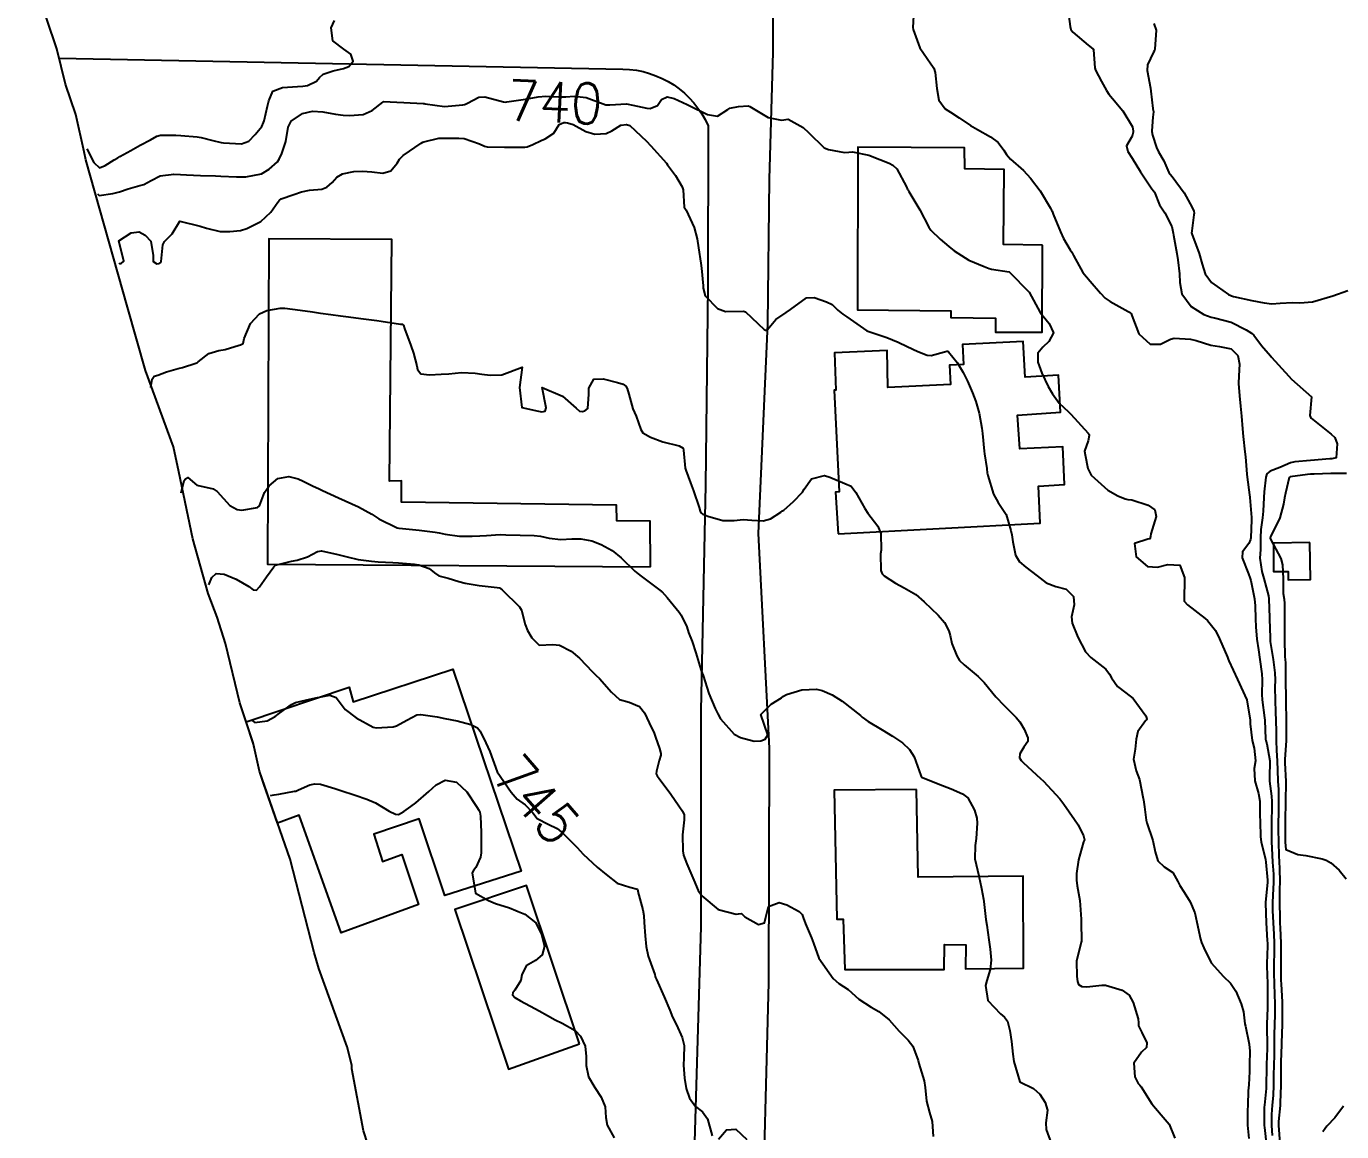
# Model space of a CAD drawing. Header units: metres. Extents: x 292545 to 299085, y 7450245 to 7463078.
# Drawn here: x 298453.1 to 298583, y 7450868.1 to 7450977.2 of the extents above; entities that cross this region are included whole.
import ezdxf
from ezdxf.enums import TextEntityAlignment as Align

# ---------------------------------------------------------------- set-up
doc = ezdxf.new("R2010")
doc.units = ezdxf.units.M
for name, color, linetype in [('Area', 45, 'Continuous'), ('Cotas', 45, 'Continuous'), ('Curvas de Nivel 1m', 11, 'Continuous'), ('Curvas de Nivel 5m', 15, 'Continuous'), ('Edificações', 30, 'Continuous'), ('Vias Primárias', 230, 'Continuous')]:
    doc.layers.add(name, color=color, linetype=linetype)
doc.styles.add('Style-STANDARD', font='STANDARD.shx')

msp = doc.modelspace()

# ---------------------------------------------------------------- linework, layer by layer
at = {"layer": 'Area'}
msp.add_polyline3d([(298487.68, 7450864.21, 755.21), (298486.4, 7450868.17, 746.98), (298485.24, 7450874.3, 746.72), (298485.23, 7450874.65, 746.57), (298484.76, 7450876.47, 746.64), (298481.98, 7450884.22, 746.34), (298481.52, 7450885.77, 746.33), (298479.13, 7450894.99, 749.77), (298476.1, 7450903.7, 749.9), (298475.72, 7450905.48, 749.72), (298475.5, 7450906.5, 749.78), (298474.18, 7450910.45, 744.73), (298472.76, 7450916.31, 754.48), (298471.93, 7450918.91, 744.11), (298471.04, 7450921.24, 752.3), (298469.52, 7450926.63, 751.18), (298468.14, 7450933.25, 754.99), (298467.63, 7450935.73, 753.93), (298464.86, 7450943.26, 741.84), (298463.06, 7450949.51, 741.25), (298458.97, 7450964.05, 743.28), (298458.78, 7450964.83, 741.85), (298457.96, 7450968.54, 743.37), (298456.95, 7450971.51, 743.1), (298456.09, 7450975, 738.32), (298453.07, 7450984.04, 738.02)], dxfattribs=at)
at = {"layer": 'Curvas de Nivel 1m', "flags": 128}
for points, elevation in [([(298459.06, 7450965.14), (298459.74, 7450963.8), (298460.3, 7450963.25), (298460.88, 7450963.5), (298461.76, 7450964.07), (298462.11, 7450964.26), (298462.32, 7450964.37), (298463.39, 7450964.98), (298464.33, 7450965.49), (298465.36, 7450966.02), (298465.98, 7450966.38), (298466.34, 7450966.49), (298467.85, 7450966.48), (298468.34, 7450966.47), (298469.97, 7450966.34), (298470.34, 7450966.26), (298471.5, 7450965.95), (298472.33, 7450965.76), (298472.55, 7450965.72), (298474.33, 7450965.63), (298475.07, 7450965.91), (298475.68, 7450966.57), (298476.35, 7450967.36), (298476.52, 7450967.73), (298476.56, 7450967.89), (298476.91, 7450969.35), (298477.02, 7450969.88), (298477.44, 7450970.84), (298478.4, 7450971.19), (298479.86, 7450971.31), (298480.4, 7450971.33), (298480.85, 7450971.38), (298481.74, 7450971.83), (298482.04, 7450972.19), (298482.41, 7450972.51), (298483.38, 7450972.85), (298484.42, 7450973.08), (298484.94, 7450973.28), (298485.38, 7450973.79), (298485.15, 7450974.5), (298484.44, 7450974.97), (298483.36, 7450975.81), (298483.19, 7450977.1), (298483.52, 7450977.81)], 739), ([(298540.75, 7450978.87), (298540.67, 7450977.13), (298540.69, 7450976.91), (298541.36, 7450975.12), (298542.44, 7450973.53), (298542.62, 7450973.29), (298542.73, 7450973.11), (298542.86, 7450972.67), (298543.05, 7450971.1), (298543.24, 7450969.94), (298543.85, 7450969.09), (298544.38, 7450968.75), (298545.24, 7450968.2), (298546.36, 7450967.45), (298547.04, 7450967.05), (298548.35, 7450966.34), (298549.09, 7450965.78), (298549.65, 7450965.02), (298549.91, 7450964.59), (298550.32, 7450964.13), (298551.6, 7450963), (298552.3, 7450962.26), (298553.23, 7450960.98), (298554.27, 7450959.27), (298554.37, 7450959.07), (298554.42, 7450958.97), (298554.53, 7450958.69), (298555.27, 7450956.95), (298555.56, 7450956.29), (298556.22, 7450955.16), (298556.37, 7450954.94), (298556.53, 7450954.61), (298557.45, 7450952.93), (298558.18, 7450952.09), (298559.22, 7450950.9), (298559.67, 7450950.41), (298560.15, 7450950.05), (298561.93, 7450949.08), (298562.14, 7450948.97), (298562.25, 7450948.87), (298562.31, 7450948.69), (298562.98, 7450946.86), (298564.1, 7450945.86), (298565.13, 7450945.86), (298566.11, 7450946.34), (298566.49, 7450946.43), (298568.11, 7450946.36), (298568.67, 7450946.23), (298570.1, 7450945.76), (298570.97, 7450945.63), (298572.1, 7450945.4), (298572.76, 7450944.74), (298572.95, 7450943.87), (298572.86, 7450942.74), (298572.85, 7450941.96), (298572.95, 7450940.74), (298573.03, 7450939.74), (298573.13, 7450938.74), (298573.25, 7450937.49), (298573.31, 7450936.74), (298573.48, 7450935.23), (298573.53, 7450934.73), (298573.66, 7450933.02), (298573.69, 7450932.73), (298573.93, 7450930.99), (298573.95, 7450930.73), (298573.95, 7450930.7), (298574.11, 7450928.73), (298574.11, 7450928.52), (298574.06, 7450926.73), (298574.04, 7450926.57), (298573.87, 7450926.17), (298573.25, 7450925.35), (298573.21, 7450924.74), (298573.84, 7450923.16), (298573.99, 7450922.73), (298574.05, 7450922.51), (298574.43, 7450920.72), (298574.5, 7450920.02), (298574.53, 7450918.72), (298574.56, 7450917.94), (298574.65, 7450916.72), (298574.81, 7450915.66), (298574.96, 7450914.72), (298575.15, 7450913.29), (298575.18, 7450912.72), (298575.15, 7450911.26), (298575.18, 7450910.72), (298575.41, 7450908.97), (298575.43, 7450908.71), (298575.51, 7450906.85), (298575.54, 7450906.71), (298575.64, 7450906.38), (298575.93, 7450904.71), (298575.91, 7450903.02), (298575.91, 7450902.71), (298576.1, 7450901.23), (298576.13, 7450900.7), (298576.12, 7450900.15), (298576.1, 7450898.7), (298576.09, 7450897.27), (298576.1, 7450896.7), (298576.12, 7450896.09), (298576.21, 7450894.7), (298576.29, 7450893.51), (298576.29, 7450892.7), (298576.22, 7450891.45), (298576.2, 7450890.7), (298576.21, 7450889.93), (298576.26, 7450888.7), (298576.32, 7450887.6), (298576.35, 7450886.7), (298576.35, 7450885.74), (298576.34, 7450884.7), (298576.34, 7450883.73), (298576.37, 7450882.7), (298576.41, 7450881.63), (298576.43, 7450880.7), (298576.43, 7450879.59), (298576.41, 7450878.7), (298576.38, 7450877.61), (298576.37, 7450876.7), (298576.35, 7450875.63), (298576.32, 7450874.7), (298576.31, 7450873.63), (298576.3, 7450872.7), (298576.25, 7450871.67), (298576.18, 7450870.7), (298576.11, 7450869.79), (298576.09, 7450868.7), (298576.16, 7450867.71)], 739), ([(298555.99, 7450978.95), (298556.2, 7450977.22), (298556.29, 7450976.94), (298556.47, 7450976.67), (298557.99, 7450975.39), (298558.45, 7450975.03), (298558.5, 7450974.97), (298558.51, 7450974.92), (298558.66, 7450973.15), (298558.72, 7450972.92), (298559.3, 7450971.8), (298559.8, 7450970.9), (298560.04, 7450970.53), (298560.4, 7450970.12), (298561.41, 7450968.88), (298562.36, 7450967.31), (298562.45, 7450966.87), (298562.44, 7450966.78), (298562.35, 7450966.38), (298561.78, 7450965.43), (298561.92, 7450964.87), (298562.33, 7450964.22), (298563.17, 7450962.86), (298564.29, 7450961.18), (298564.43, 7450961), (298564.53, 7450960.85), (298565.05, 7450959.61), (298565.55, 7450958.83), (298566.24, 7450957.47), (298566.39, 7450956.82), (298566.43, 7450956.62), (298566.75, 7450954.81), (298566.84, 7450954.18), (298567, 7450952.81), (298567.04, 7450951.95), (298567.25, 7450950.81), (298568.15, 7450949.57), (298569.41, 7450948.79), (298570.14, 7450948.52), (298570.48, 7450948.44), (298572.13, 7450948.01), (298573.59, 7450947.26), (298574.12, 7450946.93), (298574.34, 7450946.73), (298575.11, 7450945.73), (298576.01, 7450944.7), (298576.05, 7450944.66), (298576.09, 7450944.58), (298577.81, 7450942.68), (298578.07, 7450942.41), (298580.04, 7450940.66), (298579.89, 7450938.8), (298579.94, 7450938.66), (298580.02, 7450938.56), (298580.52, 7450938.15), (298582, 7450936.98), (298582.35, 7450936.63), (298582.6, 7450936.01), (298582.5, 7450934.62), (298582.06, 7450934.54), (298581.97, 7450934.54), (298581.88, 7450934.54), (298579.97, 7450934.38), (298578.4, 7450934.24), (298577.97, 7450934.12), (298576.93, 7450933.66), (298575.96, 7450933.32), (298575.63, 7450933.04), (298575.53, 7450932.71), (298575.38, 7450931.27), (298575.33, 7450930.72), (298575.27, 7450929.35), (298575.21, 7450928.72), (298575.05, 7450927.56), (298575, 7450926.72), (298575, 7450925.59), (298574.96, 7450924.72), (298575.15, 7450923.41), (298575.34, 7450922.71), (298575.81, 7450921.01), (298575.85, 7450920.71), (298575.9, 7450918.83), (298575.9, 7450918.71), (298575.96, 7450916.9), (298575.96, 7450916.71), (298575.98, 7450916.48), (298576.27, 7450914.7), (298576.42, 7450913.4), (298576.45, 7450912.7), (298576.44, 7450911.96), (298576.45, 7450910.7), (298576.5, 7450909.52), (298576.53, 7450908.7), (298576.55, 7450907.6), (298576.55, 7450906.7), (298576.58, 7450905.75), (298576.67, 7450904.69), (298576.7, 7450903.79), (298576.73, 7450902.69), (298576.79, 7450901.89), (298576.8, 7450900.69), (298576.78, 7450899.46), (298576.77, 7450898.69), (298576.77, 7450897.92), (298576.78, 7450896.69), (298576.83, 7450895.36), (298576.87, 7450894.69), (298576.9, 7450894.11), (298576.91, 7450892.69), (298576.9, 7450892.12), (298576.89, 7450890.69), (298576.92, 7450889.2), (298576.94, 7450888.69), (298576.96, 7450888.23), (298577.02, 7450886.69), (298577.02, 7450885.06), (298577.02, 7450884.69), (298577.03, 7450883.02), (298577.04, 7450882.69), (298577.15, 7450880.88), (298577.15, 7450880.69), (298577.17, 7450878.83), (298577.17, 7450878.69), (298577.09, 7450876.88), (298577.08, 7450876.69), (298577.01, 7450874.94), (298577.01, 7450874.69), (298577.02, 7450872.91), (298577.02, 7450872.69), (298576.97, 7450870.94), (298576.95, 7450870.69), (298576.79, 7450869.09), (298576.78, 7450868.69), (298576.91, 7450866.95)], 738), ([(298564.48, 7450977.53), (298564.72, 7450976.85), (298564.59, 7450974.99), (298564.55, 7450974.85), (298564.45, 7450974.67), (298563.84, 7450973.45), (298563.82, 7450972.86), (298564.13, 7450971.12), (298564.18, 7450970.85), (298564.39, 7450969.13), (298564.42, 7450968.89), (298564.43, 7450968.85), (298564.43, 7450968.8), (298564.37, 7450968.27), (298564.28, 7450966.93), (298564.28, 7450966.85), (298564.35, 7450966.48), (298564.75, 7450965.26), (298564.95, 7450964.84), (298565.46, 7450963.97), (298565.97, 7450962.82), (298566.1, 7450962.63), (298566.3, 7450962.4), (298567.47, 7450960.81), (298568.27, 7450959.34), (298568.44, 7450958.97), (298568.45, 7450958.8), (298568.44, 7450958.62), (298568.24, 7450957.06), (298568.21, 7450956.82), (298568.22, 7450956.8), (298568.23, 7450956.74), (298568.97, 7450954.79), (298569.24, 7450953.75), (298569.55, 7450952.79), (298570.18, 7450951.93), (298571.85, 7450950.75), (298572.07, 7450950.66), (298572.16, 7450950.63), (298572.34, 7450950.57), (298574.16, 7450950.15), (298575.38, 7450949.94), (298576.15, 7450949.85), (298576.95, 7450949.89), (298578.16, 7450949.96), (298578.89, 7450949.94), (298580.16, 7450950.03), (298582.16, 7450950.63), (298583.63, 7450951.16)], 737), ([(298462.25, 7450953.79), (298462.27, 7450953.81), (298462.31, 7450953.81), (298462.43, 7450953.82), (298462.71, 7450954.05), (298462.22, 7450956.06), (298463.45, 7450956.83), (298464.23, 7450956.93), (298464.83, 7450956.63), (298465.39, 7450956.02), (298465.6, 7450954.62), (298465.62, 7450954.02), (298465.98, 7450953.8), (298466.19, 7450953.83), (298466.31, 7450953.89), (298466.39, 7450954.01), (298466.55, 7450955.67), (298466.74, 7450956), (298467.47, 7450956.75), (298468.24, 7450957.99), (298470.24, 7450957.5), (298470.88, 7450957.31), (298472.23, 7450956.98), (298473.19, 7450956.97), (298474.23, 7450957.09), (298474.87, 7450957.28), (298476.12, 7450957.89), (298476.24, 7450957.97), (298477.23, 7450958.9), (298477.91, 7450959.87), (298478.08, 7450960.06), (298478.27, 7450960.19), (298479.49, 7450960.64), (298480.28, 7450960.91), (298481.06, 7450961.06), (298482.28, 7450961.17), (298482.76, 7450961.34), (298483.29, 7450961.81), (298483.77, 7450962.33), (298484.3, 7450962.68), (298485.42, 7450962.9), (298486.3, 7450962.94), (298487.2, 7450962.86), (298488.3, 7450962.74), (298489.09, 7450962.96), (298489.7, 7450963.74), (298489.93, 7450964.12), (298490.32, 7450964.47), (298492.08, 7450965.7), (298492.24, 7450965.8), (298492.34, 7450965.84), (298493.83, 7450966.19), (298494.34, 7450966.19), (298495.81, 7450966.19), (298496.34, 7450966.17), (298497.84, 7450965.63), (298498.33, 7450965.41), (298498.61, 7450965.35), (298500.33, 7450965.31), (298502.05, 7450965.31), (298502.33, 7450965.31), (298502.56, 7450965.34), (298503.13, 7450965.57), (298503.94, 7450965.96), (298504.34, 7450966.12), (298505.21, 7450966.69), (298505.73, 7450967.55), (298506.17, 7450967.73), (298506.36, 7450967.74), (298506.55, 7450967.72), (298507.09, 7450967.53), (298508.35, 7450966.84), (298509.25, 7450966.6), (298510.35, 7450966.67), (298510.92, 7450966.92), (298511.8, 7450967.47), (298512.36, 7450967.54), (298512.69, 7450967.46), (298514.34, 7450965.9), (298514.77, 7450965.44), (298516.32, 7450963.71), (298516.44, 7450963.55), (298516.54, 7450963.42), (298517.2, 7450962.5), (298517.88, 7450961.4), (298517.97, 7450961.08), (298518.06, 7450959.39), (298518.14, 7450959.27), (298518.26, 7450959.1), (298519.05, 7450957.38), (298519.34, 7450956.26), (298519.5, 7450955.38), (298519.73, 7450953.84), (298519.79, 7450953.37), (298519.94, 7450951.6), (298519.96, 7450951.37), (298520.16, 7450950.61), (298521.38, 7450949.36), (298522.14, 7450949.07), (298523.92, 7450949.11), (298524.14, 7450949.03), (298525.97, 7450947.3), (298526.12, 7450947.22), (298526.2, 7450947.22), (298526.3, 7450947.3), (298527.14, 7450948.28), (298528.14, 7450948.97), (298528.57, 7450949.27), (298530.15, 7450950.42), (298530.93, 7450950.46), (298532.15, 7450950.03), (298532.69, 7450949.76), (298533.27, 7450949.21), (298533.74, 7450948.8), (298534.14, 7450948.55), (298536.12, 7450947.18), (298538.11, 7450946.5), (298539.21, 7450946.04), (298540.1, 7450945.62), (298541.17, 7450945.12), (298542.09, 7450944.77), (298542.47, 7450944.73), (298543.8, 7450945.09), (298544.01, 7450945.17), (298544.09, 7450945.16), (298544.18, 7450945.09), (298545.06, 7450944.05), (298545.65, 7450943.07), (298546.06, 7450942.21), (298546.57, 7450941.05), (298546.9, 7450940.18), (298547.22, 7450939.05), (298547.48, 7450937.57), (298547.54, 7450937.04), (298547.72, 7450935.3), (298547.75, 7450935.04), (298547.96, 7450933.56), (298548.02, 7450933.11), (298548.04, 7450933.04), (298548.09, 7450932.89), (298548.65, 7450931.03), (298549.1, 7450930.21), (298549.9, 7450929.02), (298550.34, 7450927.46), (298550.46, 7450927.01), (298550.56, 7450926.32), (298550.81, 7450925.01), (298551.19, 7450924.35), (298551.84, 7450923.82), (298552.96, 7450922.98), (298553.83, 7450922.28), (298554.79, 7450921.92), (298555.82, 7450921.65), (298556.55, 7450920.93), (298556.61, 7450920.12), (298556.35, 7450918.93), (298556.41, 7450918.3), (298556.96, 7450916.93), (298557.74, 7450915.48), (298558.25, 7450914.91), (298559.72, 7450913.75), (298560.11, 7450913.28), (298560.3, 7450912.89), (298560.88, 7450912.06), (298561.7, 7450911.43), (298562.45, 7450910.86), (298563.67, 7450909.15), (298563.77, 7450908.85), (298563.75, 7450908.76), (298563.66, 7450908.66), (298562.91, 7450907.6), (298562.74, 7450906.86), (298562.63, 7450905.86), (298562.46, 7450904.86), (298562.74, 7450903.72), (298563.07, 7450902.86), (298563.43, 7450900.99), (298563.46, 7450900.85), (298563.56, 7450900.18), (298563.72, 7450898.85), (298563.79, 7450898.6), (298564.37, 7450896.84), (298564.61, 7450895.74), (298564.88, 7450894.84), (298565.49, 7450894.24), (298566.34, 7450893.68), (298566.84, 7450892.81), (298567.05, 7450892.39), (298567.46, 7450891.75), (298568.08, 7450890.79), (298568.53, 7450889.7), (298568.74, 7450888.79), (298569.1, 7450887.09), (298569.2, 7450886.78), (298569.4, 7450886.23), (298570.14, 7450884.77), (298571.36, 7450883.41), (298572.06, 7450882.75), (298572.59, 7450881.98), (298573.12, 7450880.73), (298573.32, 7450879.92), (298573.48, 7450878.73), (298573.52, 7450878.51), (298573.91, 7450876.72), (298573.96, 7450876.04), (298573.94, 7450874.72), (298573.93, 7450874.05), (298573.86, 7450872.72), (298573.81, 7450872.14), (298573.75, 7450870.72), (298573.74, 7450870.19), (298573.73, 7450868.72), (298573.87, 7450867.42)], 741), ([(298465.38, 7450941.57), (298465.51, 7450942.4), (298465.72, 7450942.69), (298466.06, 7450942.8), (298466.93, 7450943.13), (298468.07, 7450943.44), (298468.52, 7450943.54), (298469.84, 7450943.97), (298470, 7450944.04), (298470.07, 7450944.1), (298471.12, 7450944.92), (298472.09, 7450945.23), (298472.71, 7450945.32), (298474.1, 7450945.75), (298474.23, 7450945.79), (298474.49, 7450945.91), (298474.6, 7450946.41), (298475.22, 7450947.9), (298476.13, 7450948.84), (298476.84, 7450949.18), (298478.14, 7450949.4), (298478.61, 7450949.4), (298480.14, 7450949.21), (298481.35, 7450949.04), (298482.13, 7450948.92), (298483.16, 7450948.78), (298484.13, 7450948.66), (298484.91, 7450948.56), (298486.13, 7450948.4), (298487.71, 7450948.18), (298488.13, 7450948.11), (298490.03, 7450947.82), (298490.12, 7450947.82), (298490.23, 7450947.83), (298490.34, 7450947.73), (298490.44, 7450947.4), (298491.05, 7450945.72), (298491.32, 7450944.95), (298491.65, 7450943.71), (298491.73, 7450943.36), (298492.07, 7450942.91), (298492.92, 7450942.84), (298494.06, 7450942.88), (298494.81, 7450942.92), (298496.07, 7450943.07), (298497.42, 7450942.99), (298498.07, 7450942.88), (298498.89, 7450942.8), (298500.07, 7450942.84), (298502.07, 7450943.58), (298501.8, 7450941.59), (298502.02, 7450939.59), (298503.69, 7450939.23), (298504.02, 7450939.18), (298504.33, 7450939.25), (298504.44, 7450939.56), (298504.05, 7450941.56), (298506.04, 7450940.72), (298507.41, 7450939.52), (298507.74, 7450939.24), (298508.02, 7450939.22), (298508.27, 7450939.26), (298508.56, 7450939.5), (298508.65, 7450940.9), (298508.66, 7450941.5), (298509.16, 7450942.4), (298510.06, 7450942.44), (298511.47, 7450942.06), (298512.06, 7450941.9), (298512.31, 7450941.72), (298512.45, 7450941.46), (298512.61, 7450940.9), (298513, 7450939.46), (298513.33, 7450938.76), (298513.8, 7450937.44), (298514, 7450937.09), (298514.75, 7450936.67), (298515.98, 7450936.21), (298517.58, 7450935.8), (298517.98, 7450935.59), (298518.01, 7450935.4), (298518.17, 7450933.61), (298518.22, 7450933.4), (298518.71, 7450932.16), (298518.99, 7450931.38), (298519.55, 7450929.73), (298519.65, 7450929.37), (298519.72, 7450929.19), (298519.9, 7450929.06), (298520.4, 7450928.86), (298521.89, 7450928.43), (298523.01, 7450928.45), (298523.9, 7450928.54), (298524.75, 7450928.46), (298525.89, 7450928.4), (298526.6, 7450928.59), (298527.61, 7450929.28), (298527.79, 7450929.39), (298527.91, 7450929.47), (298528.86, 7450930.33), (298529.77, 7450931.25), (298529.94, 7450931.52), (298530.65, 7450932.54), (298531.95, 7450932.87), (298532.45, 7450932.72), (298533.94, 7450932.11), (298534.58, 7450931.84), (298535.03, 7450931.19), (298535.91, 7450929.64), (298536.23, 7450929.18), (298537.19, 7450927.87), (298537.5, 7450927.16), (298537.53, 7450925.5), (298537.47, 7450925.16), (298537.49, 7450923.51), (298537.64, 7450923.16), (298537.83, 7450922.97), (298538.95, 7450922.27), (298539.82, 7450921.8), (298540.95, 7450921.12), (298541.8, 7450920.4), (298543.18, 7450919.1), (298543.78, 7450918.38), (298544.23, 7450917.54), (298544.36, 7450917.08), (298544.53, 7450916.3), (298545, 7450915.07), (298545.29, 7450914.63), (298545.72, 7450914.19), (298547.12, 7450913.05), (298547.71, 7450912.45), (298548.86, 7450911.03), (298549.68, 7450910.16), (298550.87, 7450909), (298551.22, 7450908.56), (298551.65, 7450907.85), (298552.04, 7450906.99), (298552.02, 7450906.61), (298551.63, 7450906.05), (298551.23, 7450905.39), (298551.21, 7450905), (298551.36, 7450904.74), (298551.61, 7450904.5), (298553.29, 7450902.97), (298553.59, 7450902.69), (298555.18, 7450900.95), (298555.57, 7450900.44), (298556.63, 7450898.93), (298557.01, 7450898.4), (298557.53, 7450897.3), (298557.62, 7450896.92), (298557.59, 7450896.85), (298557.52, 7450896.72), (298557.02, 7450894.93), (298556.84, 7450893.57), (298556.82, 7450892.93), (298556.9, 7450892.36), (298557.16, 7450890.92), (298557.28, 7450889.07), (298557.28, 7450888.92), (298557.28, 7450888.78), (298557.32, 7450886.92), (298557.3, 7450886.82), (298556.85, 7450884.93), (298556.88, 7450883.41), (298556.93, 7450882.93), (298557.04, 7450882.61), (298557.35, 7450882.44), (298557.87, 7450882.39), (298559.35, 7450882.57), (298559.69, 7450882.56), (298561.34, 7450882.07), (298562.05, 7450881.58), (298562.45, 7450880.86), (298562.94, 7450879.22), (298562.97, 7450878.85), (298562.97, 7450878.53), (298563.29, 7450877.9), (298563.78, 7450876.85), (298563.74, 7450876.39), (298563.27, 7450875.94), (298562.49, 7450874.86), (298562.6, 7450873.5), (298562.93, 7450872.85), (298563.08, 7450872.7), (298563.23, 7450872.53), (298564.29, 7450870.84), (298565.2, 7450869.76), (298566, 7450868.82), (298566.55, 7450867.44)], 742), ([(298468.37, 7450931.17), (298468.66, 7450932.4), (298468.79, 7450932.57), (298469.04, 7450932.68), (298469.93, 7450931.94), (298471.55, 7450931.56), (298471.93, 7450931.32), (298473.18, 7450929.93), (298473.9, 7450929.53), (298474.36, 7450929.46), (298475.9, 7450929.71), (298476.11, 7450929.9), (298476.61, 7450931.2), (298477.07, 7450931.88), (298477.94, 7450932.58), (298479.01, 7450932.79), (298479.94, 7450932.54), (298480.42, 7450932.33), (298481.43, 7450931.83), (298481.93, 7450931.59), (298482.33, 7450931.41), (298483.92, 7450930.69), (298485.9, 7450929.78), (298487.2, 7450929.06), (298487.89, 7450928.6), (298489.71, 7450927.73), (298489.88, 7450927.7), (298489.92, 7450927.7), (298491.88, 7450927.5), (298493.48, 7450927.29), (298493.88, 7450927.21), (298494.46, 7450927.09), (298495.88, 7450926.91), (298497.13, 7450926.9), (298497.88, 7450926.93), (298498.54, 7450926.96), (298499.88, 7450927.05), (298500.44, 7450927.04), (298501.88, 7450926.99), (298503.26, 7450926.95), (298503.88, 7450926.89), (298504.73, 7450926.7), (298505.87, 7450926.55), (298506.97, 7450926.62), (298507.87, 7450926.64), (298508.94, 7450926.43), (298509.87, 7450926.08), (298510.95, 7450925.48), (298511.85, 7450924.77), (298513.19, 7450923.45), (298513.54, 7450923.16), (298513.83, 7450922.96), (298515.67, 7450921.57), (298515.81, 7450921.47), (298515.87, 7450921.42), (298516.39, 7450920.83), (298517.57, 7450919.4), (298517.78, 7450919.11), (298518.33, 7450917.95), (298518.51, 7450917.39), (298518.85, 7450916.48), (298519.24, 7450915.38), (298519.72, 7450913.74), (298519.85, 7450913.37), (298519.95, 7450913.13), (298520.5, 7450911.36), (298521.14, 7450909.88), (298521.39, 7450909.35), (298521.66, 7450908.86), (298523.02, 7450907.34), (298523.64, 7450907.01), (298524.98, 7450906.65), (298525.64, 7450906.68), (298526.08, 7450906.85), (298526.35, 7450907.29), (298525.66, 7450909.3), (298526.67, 7450910.29), (298527.69, 7450910.94), (298527.88, 7450911.09), (298528.18, 7450911.27), (298529.7, 7450911.71), (298531.15, 7450911.78), (298531.7, 7450911.67), (298532.7, 7450911.22), (298533.68, 7450910.6), (298535.49, 7450909.18), (298535.58, 7450909.09), (298535.66, 7450909.01), (298536.25, 7450908.58), (298537.65, 7450907.77), (298538.66, 7450907.15), (298539.64, 7450906.48), (298540.34, 7450905.84), (298540.81, 7450905.12), (298541.45, 7450903.26), (298541.52, 7450903.11), (298541.56, 7450903.07), (298541.59, 7450903.06), (298541.67, 7450903.03), (298543.58, 7450902.27), (298544.45, 7450901.95), (298545.58, 7450901.45), (298546.11, 7450901.05), (298546.76, 7450899.84), (298546.99, 7450899.05), (298547.03, 7450898.54), (298546.92, 7450897.05), (298546.83, 7450896.36), (298546.79, 7450895.05), (298547.17, 7450893.35), (298547.26, 7450893.04), (298547.3, 7450892.88), (298547.46, 7450892.11), (298547.65, 7450891.04), (298547.68, 7450890.81), (298547.89, 7450889.04), (298547.96, 7450888.49), (298548.18, 7450887.03), (298548.3, 7450886.13), (298548.39, 7450885.03), (298548.3, 7450884.1), (298547.99, 7450883.03), (298547.86, 7450882.52), (298548.09, 7450881.03), (298549.32, 7450879.74), (298549.71, 7450879.41), (298550.01, 7450879.01), (298550.24, 7450878.07), (298550.41, 7450877.01), (298550.53, 7450875.75), (298550.63, 7450875.01), (298551.23, 7450873), (298552.6, 7450872.35), (298553.22, 7450871.81), (298553.75, 7450870.96), (298553.96, 7450870.21), (298553.81, 7450868.96), (298553.83, 7450868.32), (298554.33, 7450866.96)], 743), ([(298583.5, 7450933.08), (298581.96, 7450933.07), (298580.33, 7450933.03), (298579.96, 7450933.01), (298579.65, 7450932.97), (298577.95, 7450932.75), (298577.85, 7450932.68), (298577.49, 7450931.13), (298577.4, 7450930.69), (298577.3, 7450930.07), (298576.94, 7450928.69), (298576, 7450926.83), (298575.96, 7450926.71), (298576, 7450926.59), (298577.01, 7450924.69), (298577.2, 7450924.05), (298577.24, 7450922.69), (298577.26, 7450921.24), (298577.34, 7450920.69), (298577.37, 7450920.26), (298577.38, 7450918.69), (298577.38, 7450918.29), (298577.39, 7450916.69), (298577.42, 7450915.01), (298577.45, 7450914.68), (298577.47, 7450914.42), (298577.49, 7450912.68), (298577.52, 7450910.85), (298577.52, 7450910.68), (298577.52, 7450910.52), (298577.54, 7450908.68), (298577.55, 7450908.57), (298577.54, 7450906.68), (298577.42, 7450904.88), (298577.42, 7450904.68), (298577.43, 7450904.51), (298577.51, 7450902.68), (298577.51, 7450902.6), (298577.47, 7450900.68), (298577.44, 7450898.78), (298577.44, 7450898.68), (298577.44, 7450898.58), (298577.45, 7450896.68), (298577.51, 7450895.95), (298578.71, 7450895.47), (298579.5, 7450895.37), (298581.1, 7450895.04), (298581.5, 7450894.91), (298581.95, 7450894.63), (298582.79, 7450893.92), (298583.48, 7450893.07)], 737), ([(298471.1, 7450922.1), (298471.39, 7450922.82), (298471.83, 7450923.22), (298472.61, 7450923.15), (298473.82, 7450922.65), (298475.07, 7450921.91), (298475.49, 7450921.58), (298475.81, 7450921.57), (298476.12, 7450921.9), (298476.81, 7450922.88), (298477.53, 7450923.87), (298477.68, 7450924.02), (298477.84, 7450924.08), (298479.29, 7450924.41), (298479.84, 7450924.52), (298480.85, 7450924.84), (298481.86, 7450925.39), (298482.23, 7450925.44), (298483.85, 7450925.1), (298484.78, 7450924.86), (298485.85, 7450924.6), (298487.19, 7450924.41), (298487.84, 7450924.37), (298489.29, 7450924.29), (298489.84, 7450924.25), (298491.42, 7450924.14), (298491.84, 7450924.07), (298492.87, 7450923.69), (298493.41, 7450923.27), (298493.83, 7450922.97), (298494.74, 7450922.75), (298495.82, 7450922.41), (298496.42, 7450922.25), (298497.82, 7450922.03), (298499.59, 7450921.83), (298499.81, 7450921.79), (298500.1, 7450921.61), (298501.79, 7450919.92), (298502.01, 7450919.59), (298502.36, 7450918.17), (298502.59, 7450917.58), (298503.03, 7450916.85), (298503.75, 7450916.14), (298505.08, 7450916.21), (298505.75, 7450916.12), (298506.9, 7450915.53), (298507.73, 7450914.85), (298509, 7450913.5), (298509.37, 7450913.15), (298509.71, 7450912.83), (298510.89, 7450911.48), (298511.68, 7450910.78), (298512.64, 7450910.49), (298513.67, 7450910.08), (298514.16, 7450909.44), (298514.62, 7450908.46), (298515.1, 7450907.43), (298515.25, 7450907.04), (298515.63, 7450905.92), (298515.76, 7450905.42), (298515.77, 7450905.27), (298515.61, 7450904.73), (298515.34, 7450903.68), (298515.32, 7450903.42), (298515.39, 7450903.22), (298515.59, 7450902.95), (298516.76, 7450901.41), (298517.56, 7450900.26), (298517.91, 7450899.75), (298518.06, 7450899.39), (298518.06, 7450898.88), (298517.91, 7450897.39), (298517.93, 7450895.82), (298518.01, 7450895.39), (298518.34, 7450894.54), (298518.84, 7450893.38), (298519.02, 7450892.93), (298519.46, 7450891.92), (298519.81, 7450891.37), (298521.44, 7450890.04), (298523.2, 7450889.57), (298523.44, 7450889.6), (298523.73, 7450889.62), (298524.08, 7450889.32), (298525.42, 7450888.55), (298526, 7450888.72), (298526.15, 7450889.29), (298526.4, 7450890.33), (298527.45, 7450890.73), (298528.22, 7450890.5), (298529.44, 7450889.83), (298529.72, 7450889.54), (298529.84, 7450889.25), (298530.05, 7450888.62), (298530.64, 7450887.24), (298530.85, 7450886.69), (298531.38, 7450885.23), (298532.78, 7450883.22), (298533.35, 7450882.73), (298534.28, 7450882.13), (298535.33, 7450881.19), (298536.56, 7450880.4), (298537.32, 7450879.96), (298538.34, 7450879.15), (298539.3, 7450878.03), (298540.19, 7450877.13), (298540.68, 7450876.52), (298541.19, 7450875.11), (298541.26, 7450874.84), (298541.77, 7450873.1), (298541.88, 7450872.45), (298542.01, 7450871.1), (298542.31, 7450869.99), (298542.56, 7450869.1), (298542.66, 7450867.6)], 744), ([(298477.21, 7450901.29), (298477.57, 7450901.35), (298478.01, 7450901.42), (298479.57, 7450901.7), (298479.69, 7450901.73), (298479.98, 7450901.85), (298481.08, 7450902.33), (298481.58, 7450902.45), (298482.15, 7450902.39), (298483.57, 7450901.97), (298484.14, 7450901.79), (298485.57, 7450901.31), (298486.72, 7450900.92), (298487.56, 7450900.55), (298488.92, 7450899.74), (298489.55, 7450899.43), (298489.86, 7450899.42), (298490.39, 7450899.72), (298491.08, 7450900.19), (298491.56, 7450900.55), (298492.85, 7450901.69), (298493.58, 7450902.33), (298494.46, 7450902.79), (298495.58, 7450902.62), (298496.6, 7450901.65), (298497.56, 7450900.2), (298497.77, 7450899.85), (298497.87, 7450899.64), (298497.94, 7450899.24), (298498, 7450897.63), (298498, 7450896.12), (298498, 7450895.63), (298497.94, 7450895.19), (298497.48, 7450894.18), (298497.25, 7450893.87), (298497.14, 7450893.64), (298497.45, 7450891.64), (298498.74, 7450890.91), (298499.44, 7450890.63), (298500.83, 7450890.2), (298501.44, 7450889.92), (298501.67, 7450889.82), (298502.34, 7450889.58), (298503.42, 7450888.72), (298503.99, 7450887.56), (298504.26, 7450886.42), (298504.03, 7450885.56), (298503.38, 7450885), (298502.47, 7450884.48), (298502.03, 7450883.58), (298501.93, 7450883.01), (298501.34, 7450882.06), (298501.13, 7450881.8), (298501.11, 7450881.59), (298501.33, 7450881.34), (298501.91, 7450881), (298503.32, 7450880.25), (298503.76, 7450880.01), (298504.56, 7450879.55), (298505.31, 7450879.15), (298506.03, 7450878.81), (298507.29, 7450878.08), (298507.84, 7450877.51), (298508.29, 7450876.52), (298508.39, 7450875.5), (298508.38, 7450874.63), (298508.62, 7450873.5), (298509.23, 7450872.45), (298509.88, 7450871.49), (298510.26, 7450870.54), (298510.33, 7450869.48), (298510.45, 7450868.75), (298511.16, 7450867.47)], 746), ([(298583.21, 7450870.61), (298582.36, 7450869.46), (298581.56, 7450868.64), (298581.4, 7450868.42), (298581.18, 7450868.09)], 737)]:
    msp.add_lwpolyline(points, dxfattribs=dict(at, elevation=elevation))
at = {"layer": 'Curvas de Nivel 5m', "flags": 128}
for points, elevation in [([(298460.11, 7450960.7), (298460.27, 7450960.54), (298461.62, 7450960.72), (298462.28, 7450960.9), (298463.15, 7450961.18), (298464.28, 7450961.51), (298464.69, 7450961.63), (298465.42, 7450962.02), (298466.3, 7450962.46), (298467.64, 7450962.65), (298468.3, 7450962.62), (298468.9, 7450962.58), (298470.3, 7450962.5), (298471.78, 7450962.46), (298472.3, 7450962.45), (298473.84, 7450962.38), (298474.3, 7450962.36), (298474.75, 7450962.37), (298476.3, 7450962.68), (298477.07, 7450963.12), (298477.88, 7450963.87), (298478.06, 7450964.13), (298478.32, 7450964.69), (298478.7, 7450965.86), (298478.93, 7450967.29), (298479.23, 7450967.86), (298480.37, 7450968.62), (298481.35, 7450968.85), (298482.37, 7450968.79), (298483.62, 7450968.56), (298484.37, 7450968.46), (298485.01, 7450968.43), (298486.37, 7450968.53), (298487.23, 7450968.91), (298488.29, 7450969.75), (298488.34, 7450969.79), (298488.38, 7450969.8), (298489.67, 7450969.74), (298490.38, 7450969.7), (298492.3, 7450969.62), (298492.38, 7450969.61), (298492.48, 7450969.6), (298494.38, 7450969.32), (298496.22, 7450969.49), (298496.38, 7450969.52), (298496.48, 7450969.55), (298496.65, 7450969.65), (298497.78, 7450970.24), (298498.39, 7450970.27), (298500.21, 7450969.79), (298500.38, 7450969.76), (298500.56, 7450969.78), (298502.39, 7450970.06), (298503.66, 7450970.29), (298504.39, 7450970.35), (298505.65, 7450970.29), (298506.39, 7450970.29), (298507.21, 7450970.35), (298508.39, 7450970.22), (298510.32, 7450969.49), (298510.38, 7450969.48), (298510.72, 7450969.48), (298512.38, 7450969.57), (298513.01, 7450969.45), (298514.38, 7450969.14), (298514.7, 7450969.12), (298515.43, 7450969.43), (298515.82, 7450970), (298516.39, 7450970.29), (298517.1, 7450970.12), (298518.38, 7450969.53), (298518.64, 7450969.39), (298520.37, 7450968.54), (298521.38, 7450968.35), (298522.38, 7450969.02), (298522.57, 7450969.16), (298523.45, 7450969.33), (298524.38, 7450969.39), (298524.57, 7450969.32), (298526.37, 7450968.24), (298527.68, 7450967.96), (298528.36, 7450968.07), (298529.84, 7450967.26), (298530.35, 7450966.77), (298531.91, 7450965.23), (298532.33, 7450965.06), (298533.9, 7450964.78), (298534.33, 7450964.8), (298534.7, 7450964.83), (298536.33, 7450964.51), (298537.39, 7450964.1), (298538.32, 7450963.72), (298538.7, 7450963.54), (298539.07, 7450963.15), (298540.03, 7450961.39), (298540.15, 7450961.13), (298540.2, 7450961.05), (298540.28, 7450960.93), (298541.37, 7450959.12), (298542.24, 7450957.39), (298542.44, 7450957.11), (298543.36, 7450956.23), (298544.22, 7450955.51), (298544.76, 7450955.07), (298546.2, 7450954.14), (298547.72, 7450953.52), (298548.2, 7450953.33), (298548.43, 7450953.27), (298550.19, 7450953.01), (298552.16, 7450950.99), (298553.25, 7450948.98), (298554.13, 7450947.89), (298554.56, 7450946.96), (298554.1, 7450946.1), (298553.51, 7450945.57), (298553.02, 7450944.98), (298553, 7450944.07), (298553.4, 7450942.98), (298554.05, 7450941.66), (298554.46, 7450940.96), (298555.11, 7450940.03), (298556.03, 7450939.16), (298556.26, 7450938.94), (298558, 7450937.08), (298558.09, 7450936.92), (298558.1, 7450936.82), (298557.99, 7450936.31), (298557.61, 7450935.29), (298557.68, 7450934.92), (298557.96, 7450933.57), (298558.28, 7450932.92), (298559.93, 7450931.43), (298560.92, 7450930.89), (298561.63, 7450930.58), (298561.92, 7450930.52), (298562.31, 7450930.47), (298563.91, 7450929.97), (298564.56, 7450929.49), (298564.7, 7450928.84), (298564.18, 7450927.14), (298564.13, 7450926.85), (298564.09, 7450926.63), (298563.88, 7450926.61), (298562.58, 7450926.16), (298562.74, 7450924.86), (298563.84, 7450923.9), (298564.85, 7450923.83), (298565.85, 7450924.11), (298567.06, 7450924.03), (298567.52, 7450922.8), (298567.52, 7450922.5), (298567.47, 7450920.81), (298567.48, 7450920.49), (298567.8, 7450920.11), (298569.54, 7450918.78), (298569.78, 7450918.57), (298570.57, 7450917.57), (298570.96, 7450916.76), (298571.74, 7450914.95), (298571.82, 7450914.75), (298571.89, 7450914.59), (298572.73, 7450912.74), (298573.68, 7450910.73), (298573.98, 7450908.73), (298574, 7450908.38), (298574.2, 7450906.72), (298574.39, 7450905.96), (298574.51, 7450904.72), (298574.38, 7450903.95), (298574.47, 7450902.72), (298574.81, 7450901.49), (298574.95, 7450900.72), (298574.96, 7450899.31), (298574.97, 7450898.72), (298575.02, 7450897.22), (298575.08, 7450896.71), (298575.5, 7450894.98), (298575.53, 7450894.71), (298575.69, 7450892.92), (298575.69, 7450892.71), (298575.5, 7450890.76), (298575.5, 7450890.71), (298575.5, 7450890.66), (298575.58, 7450888.71), (298575.68, 7450886.98), (298575.69, 7450886.71), (298575.69, 7450886.42), (298575.64, 7450884.71), (298575.64, 7450884.44), (298575.69, 7450882.71), (298575.69, 7450882.36), (298575.7, 7450880.71), (298575.7, 7450880.33), (298575.64, 7450878.71), (298575.64, 7450878.37), (298575.67, 7450876.71), (298575.67, 7450876.32), (298575.62, 7450874.71), (298575.61, 7450874.35), (298575.58, 7450872.71), (298575.56, 7450872.37), (298575.4, 7450870.71), (298575.39, 7450870.52), (298575.38, 7450868.71), (298575.4, 7450868.49), (298575.61, 7450866.71)], 740), ([(298475.39, 7450908.68), (298475.65, 7450908.49), (298476.88, 7450908.66), (298477.66, 7450909.08), (298478.1, 7450909.43), (298478.67, 7450909.86), (298479.26, 7450910.27), (298479.68, 7450910.48), (298480.78, 7450910.74), (298481.68, 7450910.92), (298483.07, 7450911.2), (298483.68, 7450910.95), (298484.59, 7450909.79), (298485.66, 7450908.95), (298487.36, 7450908.05), (298487.65, 7450907.97), (298489.32, 7450908.06), (298489.65, 7450908.16), (298490.67, 7450908.71), (298491.67, 7450909.24), (298492.07, 7450909.3), (298493.66, 7450909.05), (298494.43, 7450908.9), (298495.66, 7450908.66), (298497, 7450908.3), (298497.65, 7450907.96), (298497.91, 7450907.64), (298498.49, 7450906.49), (298498.86, 7450905.62), (298499.59, 7450903.61), (298500.98, 7450901.6), (298501.57, 7450900.93), (298502.36, 7450900.38), (298503.12, 7450899.57), (298503.54, 7450899), (298504.63, 7450898.46), (298505.53, 7450898.03), (298506.12, 7450897.53), (298507.51, 7450896.16), (298507.81, 7450895.82), (298508.08, 7450895.51), (298509.48, 7450894.22), (298510.35, 7450893.48), (298511.46, 7450892.62), (298512.7, 7450892.22), (298513.46, 7450892.04), (298513.57, 7450891.56), (298513.59, 7450891.45), (298513.99, 7450890), (298514.08, 7450889.44), (298514.11, 7450888.75), (298514.22, 7450887.44), (298514.33, 7450886.38), (298514.53, 7450885.43), (298515.16, 7450883.62), (298515.22, 7450883.42), (298515.25, 7450883.32), (298515.35, 7450883.11), (298516.11, 7450881.41), (298516.65, 7450880.08), (298516.93, 7450879.4), (298517.3, 7450878.65), (298517.89, 7450877.39), (298518.06, 7450876.61), (298518.03, 7450875.39), (298518, 7450874.65), (298518.1, 7450873.39), (298518.27, 7450872.35), (298518.59, 7450871.39), (298519.2, 7450870.58), (298519.89, 7450870.06), (298520.39, 7450869.36), (298520.83, 7450867.69)], 745), ([(298521.45, 7450867.35), (298522.25, 7450868.27), (298523.18, 7450868.35), (298524.27, 7450867.32)], 745)]:
    msp.add_lwpolyline(points, dxfattribs=dict(at, elevation=elevation))
at = {"layer": 'Edificações'}
for points in [[(298553.46, 7450955.63), (298549.61, 7450955.71), (298549.68, 7450963.11), (298545.81, 7450963.16), (298545.76, 7450965.24), (298535.22, 7450965.31), (298535.19, 7450949.23), (298544.43, 7450949.13), (298544.43, 7450948.47), (298548.82, 7450948.41), (298548.82, 7450947.03), (298553.43, 7450947.04)], [(298514.75, 7450923.86), (298514.72, 7450928.37), (298511.41, 7450928.4), (298511.38, 7450929.96), (298490.15, 7450930.24), (298490.15, 7450932.37), (298488.97, 7450932.34), (298489.19, 7450956.2), (298477.03, 7450956.26), (298476.91, 7450924.14)], [(298533.28, 7450927.12), (298553.23, 7450928.19), (298553.07, 7450931.83), (298555.65, 7450931.99), (298555.49, 7450935.73), (298551.25, 7450935.51), (298551.01, 7450938.84), (298555.25, 7450939.14), (298555.05, 7450942.8), (298551.76, 7450942.59), (298551.56, 7450946.13), (298545.58, 7450945.81), (298545.66, 7450943.85), (298544.3, 7450943.79), (298544.37, 7450941.88), (298538.19, 7450941.58), (298538.14, 7450945.22), (298532.93, 7450944.99), (298533.06, 7450941.31), (298532.88, 7450941.31), (298533.4, 7450931.28), (298533.02, 7450931.25)], [(298579.88, 7450926.26), (298576.29, 7450926.2), (298576.31, 7450923.42), (298577.74, 7450923.4), (298577.76, 7450922.58), (298579.97, 7450922.6)], [(298541.02, 7450901.88), (298532.88, 7450901.83), (298533.14, 7450889.07), (298533.79, 7450889.07), (298533.93, 7450884.12), (298543.75, 7450884.11), (298543.79, 7450886.56), (298545.89, 7450886.54), (298545.88, 7450884.18), (298551.6, 7450884.23), (298551.55, 7450893.32), (298541.18, 7450893.22)], [(298507.73, 7450876.75), (298502.5, 7450892.41), (298495.42, 7450890.02), (298500.73, 7450874.28)]]:
    msp.add_lwpolyline(points, close=True, dxfattribs=at)
at = {"layer": 'Edificações', "elevation": 747.15}
msp.add_lwpolyline([(298474.81, 7450908.56), (298484.98, 7450911.99), (298485.38, 7450910.53), (298495.22, 7450913.75), (298501.97, 7450893.81), (298494.43, 7450891.4), (298491.9, 7450898.97), (298487.42, 7450897.48), (298488.27, 7450894.78), (298490.19, 7450895.47), (298491.81, 7450890.53), (298484.19, 7450887.72), (298480.04, 7450899.35), (298477.9, 7450898.54), (298476.55, 7450902.41), (298476.1, 7450903.7), (298475.53, 7450906.37)], close=True, dxfattribs=at)
at = {"layer": 'Vias Primárias'}
msp.add_lwpolyline([(298532.27, 7450834.43), (298528.16, 7450834.72, -0.452576), (298525.28, 7450838.5), (298525.76, 7450856.3), (298526.45, 7450882.81), (298526.5, 7450905.97), (298525.4, 7450927.17), (298526.33, 7450947.85), (298526.51, 7450962.16), (298526.88, 7450974.67), (298526.88, 7450989.05), (298526.76, 7451001.05), (298527.57, 7451034.54), (298527.62, 7451060.05), (298527.27, 7451087.46), (298527.13, 7451108.08)], format="xyb", dxfattribs=at)
at = {"layer": 'Vias Primárias', "elevation": 739.56}
msp.add_lwpolyline([(298456.31, 7450974.1), (298512, 7450973.02, -0.291068), (298520.45, 7450967.41), (298520.4, 7450951.57), (298520.17, 7450931.92), (298519.71, 7450909.66), (298519.71, 7450888.31), (298519.09, 7450867.08), (298518.41, 7450846.63), (298517.79, 7450834.72), (298517.53, 7450830.9), (298513.49, 7450817.72), (298509.9, 7450807.36), (298506.79, 7450796.99)], format="xyb", dxfattribs=at)

# ---------------------------------------------------------------- texts
at = {"layer": 'Cotas', "style": 'Style-STANDARD'}
for s, rotation, p in [('740', 357.5709, (298505.32, 7450969.75, 740)), ('745', 311.1727, (298503.49, 7450900.88, 745))]:
    msp.add_text(s, height=4, rotation=rotation, dxfattribs=at).set_placement(p, align=Align.MIDDLE_CENTER)

doc.saveas('drawing.dxf')
